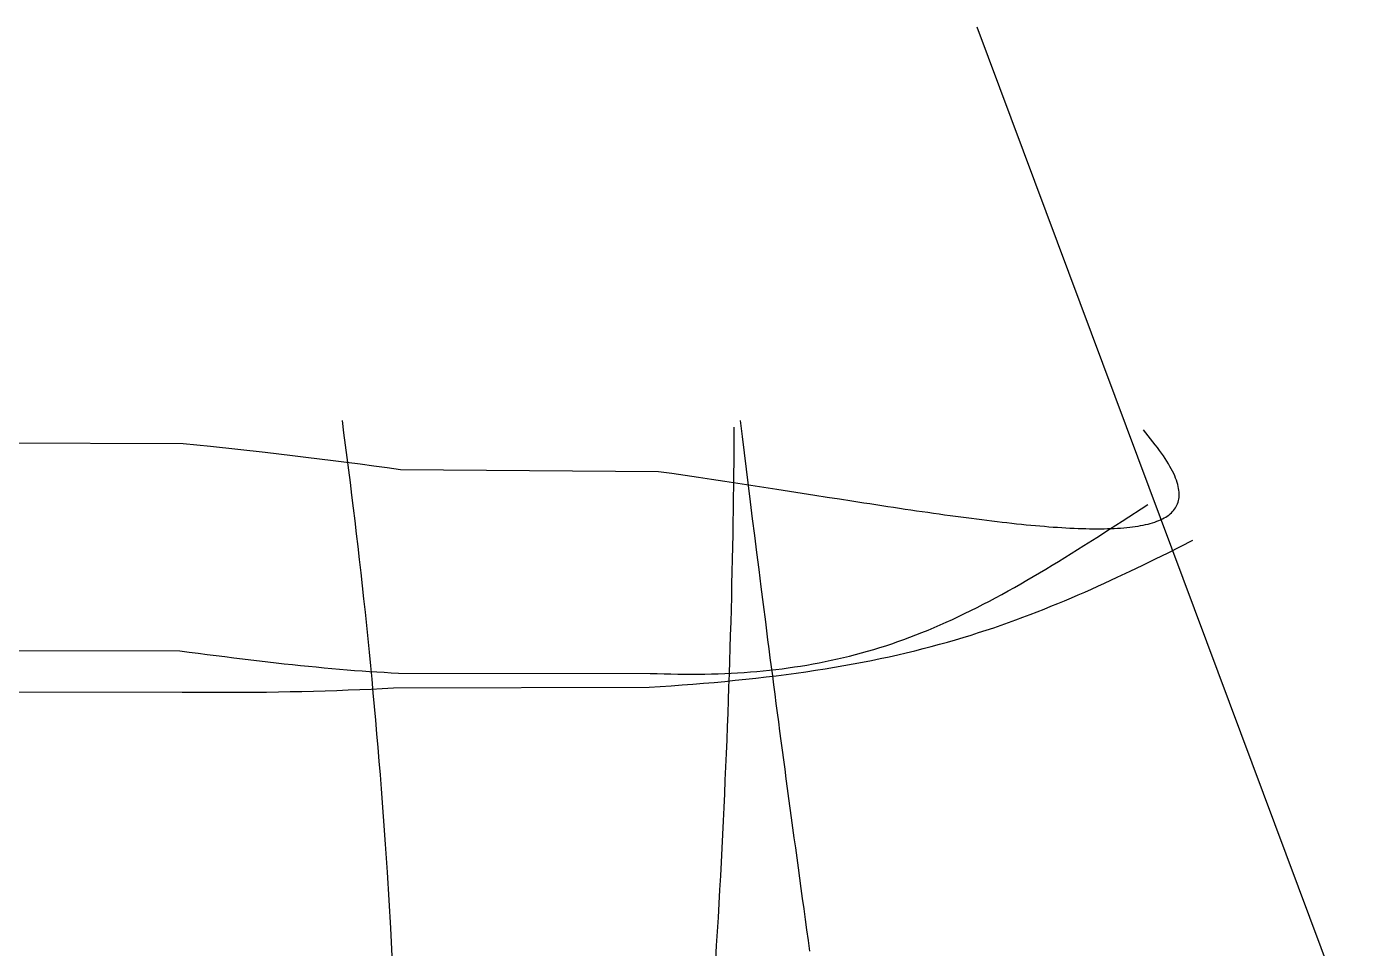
# Model space of a CAD drawing. Extents: x -74236 to 286982, y -14633 to 132816.
# Drawn here: x 118852 to 119070.7, y 114658.1 to 114808.8 of the extents above; entities that cross this region are included whole.
import ezdxf

# ---------------------------------------------------------------- set-up
doc = ezdxf.new("R2010")
doc.units = 0
doc.header["$LTSCALE"] = 10
doc.header["$MEASUREMENT"] = 0
doc.layers.add('1活动家具', color=4, linetype='Continuous')

# ---------------------------------------------------------------- blocks, each defined once
blk = doc.blocks.new('fdgfsz')
at = {"layer": '1活动家具', "color": 8}
for p, q in [((143424.55, 98761.84), (143487.88, 98592.3)), ((143320.76, 98697.43), (143321.03, 98695.43)), ((143321.03, 98695.43), (143321.29, 98693.42)), ((143384.83, 98696.38), (143384.82, 98694.48)), ((143452.57, 98694.95), (143451.77, 98695.94)), ((143140.31, 98694.17), (143294.78, 98693.72)), ((143294.78, 98693.72), (143299.26, 98693.25)), ((143299.26, 98693.25), (143303.73, 98692.77)), ((143321.29, 98693.42), (143321.56, 98691.39)), ((143384.82, 98694.48), (143384.81, 98692.57)), ((143452.95, 98694.47), (143452.57, 98694.95)), ((143453.33, 98693.98), (143452.95, 98694.47)), ((143453.7, 98693.5), (143453.33, 98693.98)), ((143454.06, 98693.03), (143453.7, 98693.5)), ((143454.4, 98692.56), (143454.06, 98693.03)), ((143303.73, 98692.77), (143308.19, 98692.26)), ((143308.19, 98692.26), (143312.65, 98691.74)), ((143312.65, 98691.74), (143314.87, 98691.47)), ((143314.87, 98691.47), (143317.09, 98691.2)), ((143317.09, 98691.2), (143319.31, 98690.92)), ((143319.31, 98690.92), (143321.52, 98690.64)), ((143321.56, 98691.39), (143321.82, 98689.34)), ((143384.81, 98692.57), (143384.79, 98690.65)), ((143454.73, 98692.11), (143454.4, 98692.56)), ((143455.04, 98691.66), (143454.73, 98692.11)), ((143455.34, 98691.22), (143455.04, 98691.66)), ((143455.62, 98690.79), (143455.34, 98691.22)), ((143321.52, 98690.64), (143323.73, 98690.35)), ((143321.82, 98689.34), (143322.08, 98687.29)), ((143323.73, 98690.35), (143325.94, 98690.06)), ((143325.94, 98690.06), (143328.14, 98689.76)), ((143328.14, 98689.76), (143330.33, 98689.45)), ((143330.33, 98689.45), (143372.5, 98689.14)), ((143372.5, 98689.14), (143374.68, 98688.83)), ((143374.68, 98688.83), (143376.86, 98688.51)), ((143384.77, 98688.71), (143384.75, 98686.76)), ((143384.79, 98690.65), (143384.77, 98688.71)), ((143455.87, 98690.37), (143455.62, 98690.79)), ((143456.11, 98689.96), (143455.87, 98690.37)), ((143456.33, 98689.55), (143456.11, 98689.96)), ((143456.54, 98689.16), (143456.33, 98689.55)), ((143456.72, 98688.78), (143456.54, 98689.16)), ((143456.89, 98688.41), (143456.72, 98688.78)), ((143322.08, 98687.29), (143322.33, 98685.22)), ((143376.86, 98688.51), (143379.03, 98688.19)), ((143379.03, 98688.19), (143381.19, 98687.87)), ((143381.19, 98687.87), (143383.34, 98687.54)), ((143383.34, 98687.54), (143385.48, 98687.22)), ((143384.75, 98686.76), (143384.73, 98684.79)), ((143385.48, 98687.22), (143387.61, 98686.89)), ((143387.61, 98686.89), (143389.73, 98686.56)), ((143389.73, 98686.56), (143391.83, 98686.23)), ((143457.04, 98688.04), (143456.89, 98688.41)), ((143457.18, 98687.69), (143457.04, 98688.04)), ((143457.29, 98687.34), (143457.18, 98687.69)), ((143457.39, 98687), (143457.29, 98687.34)), ((143457.47, 98686.67), (143457.39, 98687)), ((143457.53, 98686.35), (143457.47, 98686.67)), ((143322.33, 98685.22), (143322.59, 98683.14)), ((143384.73, 98684.79), (143384.7, 98682.81)), ((143391.83, 98686.23), (143393.92, 98685.91)), ((143393.92, 98685.91), (143395.99, 98685.58)), ((143395.99, 98685.58), (143398.05, 98685.26)), ((143398.05, 98685.26), (143400.09, 98684.94)), ((143400.09, 98684.94), (143402.1, 98684.62)), ((143402.1, 98684.62), (143404.1, 98684.31)), ((143404.1, 98684.31), (143406.08, 98684.01)), ((143457.45, 98684.1), (143457.51, 98684.35)), ((143457.51, 98684.35), (143457.57, 98684.61)), ((143457.58, 98686.04), (143457.53, 98686.35)), ((143457.57, 98684.61), (143457.6, 98684.88)), ((143457.61, 98685.74), (143457.58, 98686.04)), ((143457.6, 98684.88), (143457.62, 98685.16)), ((143457.62, 98685.45), (143457.61, 98685.74)), ((143457.62, 98685.16), (143457.62, 98685.45)), ((143322.59, 98683.14), (143322.84, 98681.05)), ((143384.7, 98682.81), (143384.67, 98680.82)), ((143406.08, 98684.01), (143407.06, 98683.86)), ((143407.06, 98683.86), (143408.04, 98683.71)), ((143408.04, 98683.71), (143409.01, 98683.56)), ((143409.01, 98683.56), (143409.97, 98683.41)), ((143409.97, 98683.41), (143410.93, 98683.27)), ((143410.93, 98683.27), (143411.88, 98683.12)), ((143411.88, 98683.12), (143412.83, 98682.98)), ((143412.83, 98682.98), (143413.77, 98682.84)), ((143413.77, 98682.84), (143414.7, 98682.7)), ((143414.7, 98682.7), (143415.63, 98682.57)), ((143415.63, 98682.57), (143416.55, 98682.44)), ((143416.55, 98682.44), (143417.46, 98682.31)), ((143417.46, 98682.31), (143418.37, 98682.18)), ((143418.37, 98682.18), (143419.27, 98682.05)), ((143455.91, 98682), (143456.13, 98682.18)), ((143456.13, 98682.18), (143456.34, 98682.36)), ((143456.34, 98682.36), (143456.53, 98682.55)), ((143456.53, 98682.55), (143456.71, 98682.75)), ((143456.71, 98682.75), (143456.87, 98682.96)), ((143456.87, 98682.96), (143457.02, 98683.17)), ((143457.02, 98683.17), (143457.15, 98683.39)), ((143457.15, 98683.39), (143457.26, 98683.62)), ((143457.26, 98683.62), (143457.36, 98683.85)), ((143457.36, 98683.85), (143457.45, 98684.1)), ((143322.84, 98681.05), (143323.09, 98678.95)), ((143384.67, 98680.82), (143384.63, 98678.82)), ((143419.27, 98682.05), (143420.16, 98681.93)), ((143420.16, 98681.93), (143421.04, 98681.81)), ((143421.04, 98681.81), (143421.92, 98681.69)), ((143421.92, 98681.69), (143422.79, 98681.57)), ((143422.79, 98681.57), (143423.65, 98681.46)), ((143423.65, 98681.46), (143424.51, 98681.35)), ((143424.51, 98681.35), (143425.35, 98681.24)), ((143425.35, 98681.24), (143426.19, 98681.14)), ((143426.19, 98681.14), (143427.02, 98681.04)), ((143427.02, 98681.04), (143427.85, 98680.94)), ((143427.85, 98680.94), (143428.66, 98680.84)), ((143428.66, 98680.84), (143429.46, 98680.75)), ((143429.46, 98680.75), (143430.26, 98680.66)), ((143430.26, 98680.66), (143431.05, 98680.58)), ((143431.05, 98680.58), (143431.83, 98680.5)), ((143431.83, 98680.5), (143432.6, 98680.42)), ((143432.6, 98680.42), (143433.36, 98680.35)), ((143433.36, 98680.35), (143434.11, 98680.28)), ((143434.11, 98680.28), (143434.85, 98680.21)), ((143434.85, 98680.21), (143435.58, 98680.15)), ((143435.58, 98680.15), (143436.31, 98680.09)), ((143436.31, 98680.09), (143437.02, 98680.04)), ((143437.02, 98680.04), (143437.72, 98679.99)), ((143437.72, 98679.99), (143438.42, 98679.94)), ((143438.42, 98679.94), (143439.1, 98679.9)), ((143439.1, 98679.9), (143439.77, 98679.87)), ((143448.05, 98679.87), (143448.55, 98679.91)), ((143448.55, 98679.91), (143449.05, 98679.95)), ((143449.05, 98679.95), (143449.53, 98680.01)), ((143449.53, 98680.01), (143449.99, 98680.06)), ((143449.99, 98680.06), (143450.45, 98680.13)), ((143450.45, 98680.13), (143450.89, 98680.19)), ((143450.89, 98680.19), (143451.32, 98680.27)), ((143451.32, 98680.27), (143451.74, 98680.35)), ((143451.74, 98680.35), (143452.14, 98680.44)), ((143452.14, 98680.44), (143452.53, 98680.53)), ((143452.53, 98680.53), (143452.9, 98680.63)), ((143452.9, 98680.63), (143453.27, 98680.74)), ((143453.27, 98680.74), (143453.62, 98680.85)), ((143453.62, 98680.85), (143453.95, 98680.97)), ((143453.95, 98680.97), (143454.28, 98681.1)), ((143454.28, 98681.1), (143454.58, 98681.23)), ((143454.58, 98681.23), (143454.88, 98681.37)), ((143454.88, 98681.37), (143455.16, 98681.52)), ((143455.16, 98681.52), (143455.42, 98681.67)), ((143455.42, 98681.67), (143455.67, 98681.83)), ((143455.67, 98681.83), (143455.91, 98682)), ((143323.09, 98678.95), (143323.33, 98676.83)), ((143384.63, 98678.82), (143384.59, 98676.8)), ((143439.77, 98679.87), (143440.44, 98679.84)), ((143440.44, 98679.84), (143441.09, 98679.81)), ((143441.09, 98679.81), (143441.73, 98679.79)), ((143441.73, 98679.79), (143442.36, 98679.77)), ((143442.36, 98679.77), (143442.98, 98679.76)), ((143442.98, 98679.76), (143443.59, 98679.75)), ((143443.59, 98679.75), (143444.19, 98679.74)), ((143444.19, 98679.74), (143444.77, 98679.75)), ((143444.77, 98679.75), (143445.35, 98679.75)), ((143445.35, 98679.75), (143445.91, 98679.77)), ((143445.91, 98679.77), (143446.46, 98679.78)), ((143446.46, 98679.78), (143447, 98679.81)), ((143447, 98679.81), (143447.53, 98679.84)), ((143447.53, 98679.84), (143448.05, 98679.87)), ((143323.33, 98676.83), (143323.58, 98674.7)), ((143384.59, 98676.8), (143384.55, 98674.77)), ((143323.58, 98674.7), (143323.82, 98672.57)), ((143384.55, 98674.77), (143384.51, 98672.73)), ((143323.82, 98672.57), (143324.05, 98670.42)), ((143384.51, 98672.73), (143384.46, 98670.68)), ((143324.05, 98670.42), (143324.29, 98668.27)), ((143384.46, 98670.68), (143384.41, 98668.62)), ((143324.29, 98668.27), (143324.52, 98666.1)), ((143384.41, 98668.62), (143384.36, 98666.54)), ((143324.52, 98666.1), (143324.74, 98663.92)), ((143384.36, 98666.54), (143384.3, 98664.46)), ((143324.74, 98663.92), (143324.96, 98661.74)), ((143384.3, 98664.46), (143384.24, 98662.36)), ((143324.96, 98661.74), (143325.18, 98659.55)), ((143384.18, 98660.25), (143384.12, 98658.14)), ((143384.24, 98662.36), (143384.18, 98660.25)), ((143325.18, 98659.55), (143325.4, 98657.35)), ((143384.12, 98658.14), (143384.05, 98656.01)), ((143325.4, 98657.35), (143325.61, 98655.14)), ((143384.05, 98656.01), (143383.97, 98653.87)), ((143325.61, 98655.14), (143325.82, 98652.92)), ((143383.97, 98653.87), (143383.9, 98651.72)), ((143325.82, 98652.92), (143326.02, 98650.7)), ((143383.9, 98651.72), (143383.82, 98649.56)), ((143326.02, 98650.7), (143326.22, 98648.47)), ((143383.82, 98649.56), (143383.74, 98647.4)), ((143326.22, 98648.47), (143326.42, 98646.23)), ((143383.74, 98647.4), (143383.65, 98645.22)), ((143326.42, 98646.23), (143326.61, 98643.99)), ((143383.65, 98645.22), (143383.56, 98643.03)), ((143326.61, 98643.99), (143326.8, 98641.74)), ((143383.56, 98643.03), (143383.47, 98640.84)), ((143326.8, 98641.74), (143326.98, 98639.49)), ((143383.47, 98640.84), (143383.37, 98638.64)), ((143326.98, 98639.49), (143327.16, 98637.23)), ((143383.37, 98638.64), (143383.28, 98636.42)), ((143327.16, 98637.23), (143327.5, 98632.7)), ((143383.28, 98636.42), (143383.17, 98634.2)), ((143383.17, 98634.2), (143383.07, 98631.98)), ((143327.5, 98632.7), (143327.82, 98628.16)), ((143383.07, 98631.98), (143382.96, 98629.74)), ((143382.96, 98629.74), (143382.84, 98627.5)), ((143327.82, 98628.16), (143328.12, 98623.6)), ((143382.84, 98627.5), (143382.73, 98625.25)), ((143382.73, 98625.25), (143382.61, 98622.99)), ((143328.12, 98623.6), (143328.41, 98619.03)), ((143382.61, 98622.99), (143382.48, 98620.73)), ((143328.41, 98619.03), (143328.67, 98614.45)), ((143382.48, 98620.73), (143382.36, 98618.46)), ((143382.36, 98618.46), (143382.23, 98616.18)), ((143328.67, 98614.45), (143328.91, 98609.87)), ((143382.23, 98616.18), (143382.09, 98613.89)), ((143382.09, 98613.89), (143381.95, 98611.6)), ((143381.95, 98611.6), (143381.81, 98609.31))]:
    blk.add_line(p, q, dxfattribs=at)
at = {"layer": '1活动家具', "color": 8, "extrusion": (0, 0, -1)}
for p, q in [((143385.86, 98697.46), (143386.18, 98694.83)), ((143386.18, 98694.83), (143386.5, 98692.19)), ((143386.5, 98692.19), (143386.83, 98689.52)), ((143386.83, 98689.52), (143387.16, 98686.84)), ((143387.16, 98686.84), (143387.49, 98684.13)), ((143387.49, 98684.13), (143387.83, 98681.4)), ((143448.32, 98681), (143452.5, 98683.71)), ((143387.83, 98681.4), (143388.18, 98678.65)), ((143446.23, 98679.66), (143448.32, 98681)), ((143388.18, 98678.65), (143388.52, 98675.87)), ((143442.06, 98677.01), (143444.14, 98678.32)), ((143444.14, 98678.32), (143446.23, 98679.66)), ((143455.8, 98675.84), (143459.88, 98677.87)), ((143388.52, 98675.87), (143388.88, 98673.07)), ((143438.94, 98675.06), (143439.98, 98675.7)), ((143439.98, 98675.7), (143442.06, 98677.01)), ((143453.75, 98674.83), (143455.8, 98675.84)), ((143435.83, 98673.17), (143436.87, 98673.79)), ((143436.87, 98673.79), (143437.9, 98674.42)), ((143437.9, 98674.42), (143438.94, 98675.06)), ((143449.61, 98672.82), (143451.68, 98673.82)), ((143451.68, 98673.82), (143453.75, 98674.83)), ((143388.88, 98673.07), (143389.24, 98670.24)), ((143431.71, 98670.75), (143432.74, 98671.34)), ((143432.74, 98671.34), (143433.77, 98671.94)), ((143433.77, 98671.94), (143434.8, 98672.55)), ((143434.8, 98672.55), (143435.83, 98673.17)), ((143445.4, 98670.85), (143446.46, 98671.34)), ((143446.46, 98671.34), (143447.51, 98671.83)), ((143447.51, 98671.83), (143449.61, 98672.82)), ((143389.24, 98670.24), (143389.6, 98667.39)), ((143427.62, 98668.47), (143428.64, 98669.03)), ((143428.64, 98669.03), (143429.66, 98669.59)), ((143429.66, 98669.59), (143430.68, 98670.17)), ((143430.68, 98670.17), (143431.71, 98670.75)), ((143441.09, 98668.93), (143442.18, 98669.41)), ((143442.18, 98669.41), (143443.26, 98669.89)), ((143443.26, 98669.89), (143444.33, 98670.37)), ((143444.33, 98670.37), (143445.4, 98670.85)), ((143389.6, 98667.39), (143389.97, 98664.51)), ((143423.56, 98666.37), (143424.57, 98666.88)), ((143424.57, 98666.88), (143425.58, 98667.4)), ((143425.58, 98667.4), (143426.6, 98667.93)), ((143426.6, 98667.93), (143427.62, 98668.47)), ((143435.53, 98666.61), (143436.66, 98667.07)), ((143436.66, 98667.07), (143437.78, 98667.53)), ((143437.78, 98667.53), (143438.89, 98667.99)), ((143438.89, 98667.99), (143440, 98668.46)), ((143440, 98668.46), (143441.09, 98668.93)), ((143419.54, 98664.47), (143420.54, 98664.92)), ((143420.54, 98664.92), (143421.55, 98665.39)), ((143421.55, 98665.39), (143422.55, 98665.87)), ((143422.55, 98665.87), (143423.56, 98666.37)), ((143429.71, 98664.42), (143430.9, 98664.85)), ((143430.9, 98664.85), (143432.07, 98665.28)), ((143432.07, 98665.28), (143433.24, 98665.72)), ((143433.24, 98665.72), (143434.39, 98666.16)), ((143434.39, 98666.16), (143435.53, 98666.61)), ((143389.97, 98664.51), (143390.15, 98663.06)), ((143390.15, 98663.06), (143390.34, 98661.6)), ((143413.59, 98662.01), (143414.58, 98662.39)), ((143414.58, 98662.39), (143415.57, 98662.78)), ((143415.57, 98662.78), (143416.56, 98663.18)), ((143416.56, 98663.18), (143417.55, 98663.59)), ((143417.55, 98663.59), (143418.55, 98664.02)), ((143418.55, 98664.02), (143419.54, 98664.47)), ((143423.59, 98662.37), (143424.84, 98662.77)), ((143424.84, 98662.77), (143426.08, 98663.17)), ((143426.08, 98663.17), (143427.3, 98663.58)), ((143427.3, 98663.58), (143428.51, 98664)), ((143428.51, 98664), (143429.71, 98664.42)), ((143390.34, 98661.6), (143390.53, 98660.14)), ((143407.68, 98660.02), (143408.66, 98660.32)), ((143408.66, 98660.32), (143409.65, 98660.63)), ((143409.65, 98660.63), (143410.63, 98660.96)), ((143410.63, 98660.96), (143411.62, 98661.3)), ((143411.62, 98661.3), (143412.6, 98661.65)), ((143412.6, 98661.65), (143413.59, 98662.01)), ((143415.75, 98660.15), (143417.1, 98660.5)), ((143417.1, 98660.5), (143418.43, 98660.86)), ((143418.43, 98660.86), (143419.74, 98661.22)), ((143419.74, 98661.22), (143421.04, 98661.6)), ((143421.04, 98661.6), (143422.32, 98661.98)), ((143422.32, 98661.98), (143423.59, 98662.37)), ((143142.75, 98660), (143294.27, 98659.8)), ((143294.27, 98659.8), (143295.77, 98659.6)), ((143295.77, 98659.6), (143297.26, 98659.4)), ((143297.26, 98659.4), (143298.73, 98659.21)), ((143298.73, 98659.21), (143300.19, 98659.03)), ((143300.19, 98659.03), (143301.63, 98658.84)), ((143301.63, 98658.84), (143303.06, 98658.66)), ((143303.06, 98658.66), (143304.47, 98658.49)), ((143304.47, 98658.49), (143305.86, 98658.32)), ((143305.86, 98658.32), (143307.25, 98658.16)), ((143307.25, 98658.16), (143308.62, 98658)), ((143390.53, 98660.14), (143390.72, 98658.67)), ((143390.72, 98658.67), (143390.91, 98657.19)), ((143398.76, 98657.83), (143399.76, 98658.03)), ((143399.76, 98658.03), (143400.75, 98658.24)), ((143400.75, 98658.24), (143401.75, 98658.46)), ((143401.75, 98658.46), (143402.74, 98658.69)), ((143402.74, 98658.69), (143403.73, 98658.93)), ((143403.73, 98658.93), (143404.72, 98659.19)), ((143404.72, 98659.19), (143405.7, 98659.45)), ((143405.7, 98659.45), (143406.69, 98659.73)), ((143405.83, 98657.93), (143407.3, 98658.22)), ((143406.69, 98659.73), (143407.68, 98660.02)), ((143407.3, 98658.22), (143408.76, 98658.52)), ((143408.76, 98658.52), (143410.19, 98658.82)), ((143410.19, 98658.82), (143411.61, 98659.14)), ((143411.61, 98659.14), (143413.01, 98659.47)), ((143413.01, 98659.47), (143414.39, 98659.8)), ((143414.39, 98659.8), (143415.75, 98660.15)), ((143308.62, 98658), (143309.97, 98657.84)), ((143309.97, 98657.84), (143311.31, 98657.69)), ((143311.31, 98657.69), (143312.64, 98657.55)), ((143312.64, 98657.55), (143313.95, 98657.41)), ((143313.95, 98657.41), (143315.26, 98657.28)), ((143315.26, 98657.28), (143316.55, 98657.15)), ((143316.55, 98657.15), (143317.83, 98657.03)), ((143317.83, 98657.03), (143319.09, 98656.91)), ((143319.09, 98656.91), (143320.34, 98656.8)), ((143320.34, 98656.8), (143321.59, 98656.7)), ((143321.59, 98656.7), (143322.82, 98656.6)), ((143322.82, 98656.6), (143324.04, 98656.51)), ((143324.04, 98656.51), (143325.25, 98656.43)), ((143325.25, 98656.43), (143326.45, 98656.35)), ((143326.45, 98656.35), (143327.64, 98656.28)), ((143327.64, 98656.28), (143328.82, 98656.22)), ((143328.82, 98656.22), (143329.98, 98656.16)), ((143329.98, 98656.16), (143371.11, 98656.11)), ((143371.11, 98656.11), (143372.26, 98656.07)), ((143372.26, 98656.07), (143373.41, 98656.04)), ((143373.41, 98656.04), (143374.54, 98656.01)), ((143374.54, 98656.01), (143375.66, 98655.99)), ((143375.66, 98655.99), (143376.78, 98655.98)), ((143376.78, 98655.98), (143377.89, 98655.98)), ((143377.89, 98655.98), (143378.99, 98655.99)), ((143378.99, 98655.99), (143380.08, 98656)), ((143380.08, 98656), (143381.16, 98656.02)), ((143381.16, 98656.02), (143382.24, 98656.05)), ((143382.24, 98656.05), (143383.32, 98656.09)), ((143383.32, 98656.09), (143384.38, 98656.14)), ((143384.38, 98656.14), (143385.44, 98656.2)), ((143385.44, 98656.2), (143386.49, 98656.27)), ((143386.49, 98656.27), (143387.54, 98656.34)), ((143387.54, 98656.34), (143388.58, 98656.43)), ((143388.58, 98656.43), (143389.62, 98656.53)), ((143389.62, 98656.53), (143390.65, 98656.63)), ((143390.65, 98656.63), (143391.68, 98656.74)), ((143390.91, 98657.19), (143391.11, 98655.7)), ((143391.68, 98656.74), (143392.7, 98656.87)), ((143391.75, 98655.72), (143393.38, 98655.93)), ((143392.7, 98656.87), (143393.72, 98657)), ((143393.38, 98655.93), (143395, 98656.15)), ((143393.72, 98657), (143394.73, 98657.15)), ((143394.73, 98657.15), (143395.74, 98657.3)), ((143395, 98656.15), (143396.6, 98656.38)), ((143395.74, 98657.3), (143396.75, 98657.47)), ((143396.6, 98656.38), (143398.18, 98656.61)), ((143396.75, 98657.47), (143397.76, 98657.65)), ((143397.76, 98657.65), (143398.76, 98657.83)), ((143398.18, 98656.61), (143399.74, 98656.86)), ((143399.74, 98656.86), (143401.29, 98657.11)), ((143401.29, 98657.11), (143402.82, 98657.37)), ((143402.82, 98657.37), (143404.33, 98657.65)), ((143404.33, 98657.65), (143405.83, 98657.93)), ((143325.51, 98653.55), (143327.35, 98653.64)), ((143327.35, 98653.64), (143329.18, 98653.74)), ((143329.18, 98653.74), (143370.97, 98653.85)), ((143370.97, 98653.85), (143372.78, 98653.96)), ((143372.78, 98653.96), (143374.57, 98654.08)), ((143374.57, 98654.08), (143376.36, 98654.21)), ((143376.36, 98654.21), (143378.12, 98654.34)), ((143378.12, 98654.34), (143379.88, 98654.49)), ((143379.88, 98654.49), (143381.62, 98654.64)), ((143381.62, 98654.64), (143383.34, 98654.8)), ((143383.34, 98654.8), (143385.05, 98654.97)), ((143385.05, 98654.97), (143386.75, 98655.14)), ((143386.75, 98655.14), (143388.43, 98655.33)), ((143388.43, 98655.33), (143390.1, 98655.52)), ((143390.1, 98655.52), (143391.75, 98655.72)), ((143391.11, 98655.7), (143391.3, 98654.21)), ((143391.3, 98654.21), (143391.5, 98652.71)), ((143142.64, 98653.09), (143294.64, 98653.06)), ((143294.64, 98653.06), (143296.63, 98653.04)), ((143296.63, 98653.04), (143298.62, 98653.03)), ((143298.62, 98653.03), (143300.6, 98653.02)), ((143300.6, 98653.02), (143302.57, 98653.02)), ((143302.57, 98653.02), (143304.53, 98653.03)), ((143304.53, 98653.03), (143306.49, 98653.04)), ((143306.49, 98653.04), (143308.43, 98653.06)), ((143308.43, 98653.06), (143310.37, 98653.09)), ((143310.37, 98653.09), (143312.3, 98653.12)), ((143312.3, 98653.12), (143314.21, 98653.16)), ((143314.21, 98653.16), (143316.12, 98653.21)), ((143316.12, 98653.21), (143318.02, 98653.27)), ((143318.02, 98653.27), (143319.91, 98653.33)), ((143319.91, 98653.33), (143321.79, 98653.39)), ((143321.79, 98653.39), (143323.65, 98653.47)), ((143323.65, 98653.47), (143325.51, 98653.55)), ((143391.5, 98652.71), (143391.7, 98651.2)), ((143391.7, 98651.2), (143391.9, 98649.68)), ((143391.9, 98649.68), (143392.1, 98648.16)), ((143392.1, 98648.16), (143392.3, 98646.63)), ((143392.3, 98646.63), (143392.51, 98645.09)), ((143392.51, 98645.09), (143392.71, 98643.54)), ((143392.71, 98643.54), (143392.92, 98641.98)), ((143392.92, 98641.98), (143393.13, 98640.42)), ((143393.13, 98640.42), (143393.34, 98638.84)), ((143393.34, 98638.84), (143393.55, 98637.26)), ((143393.55, 98637.26), (143393.77, 98635.67)), ((143393.77, 98635.67), (143393.99, 98634.07)), ((143393.99, 98634.07), (143394.2, 98632.46)), ((143394.2, 98632.46), (143394.42, 98630.85)), ((143394.42, 98630.85), (143394.64, 98629.22)), ((143394.64, 98629.22), (143394.87, 98627.58)), ((143394.87, 98627.58), (143395.09, 98625.94)), ((143395.09, 98625.94), (143395.32, 98624.29)), ((143395.32, 98624.29), (143395.55, 98622.62)), ((143395.55, 98622.62), (143395.78, 98620.95)), ((143395.78, 98620.95), (143396.01, 98619.27)), ((143396.01, 98619.27), (143396.25, 98617.58)), ((143396.25, 98617.58), (143396.48, 98615.87)), ((143396.48, 98615.87), (143396.72, 98614.16)), ((143396.72, 98614.16), (143396.96, 98612.44)), ((143396.96, 98612.44), (143397.21, 98610.71))]:
    blk.add_line(p, q, dxfattribs=at)

msp = doc.modelspace()

# ---------------------------------------------------------------- block references
at = {"color": 253}
msp.add_blockref('fdgfsz', (-24417.19, 16046.96), dxfattribs=at)

doc.saveas('drawing.dxf')
